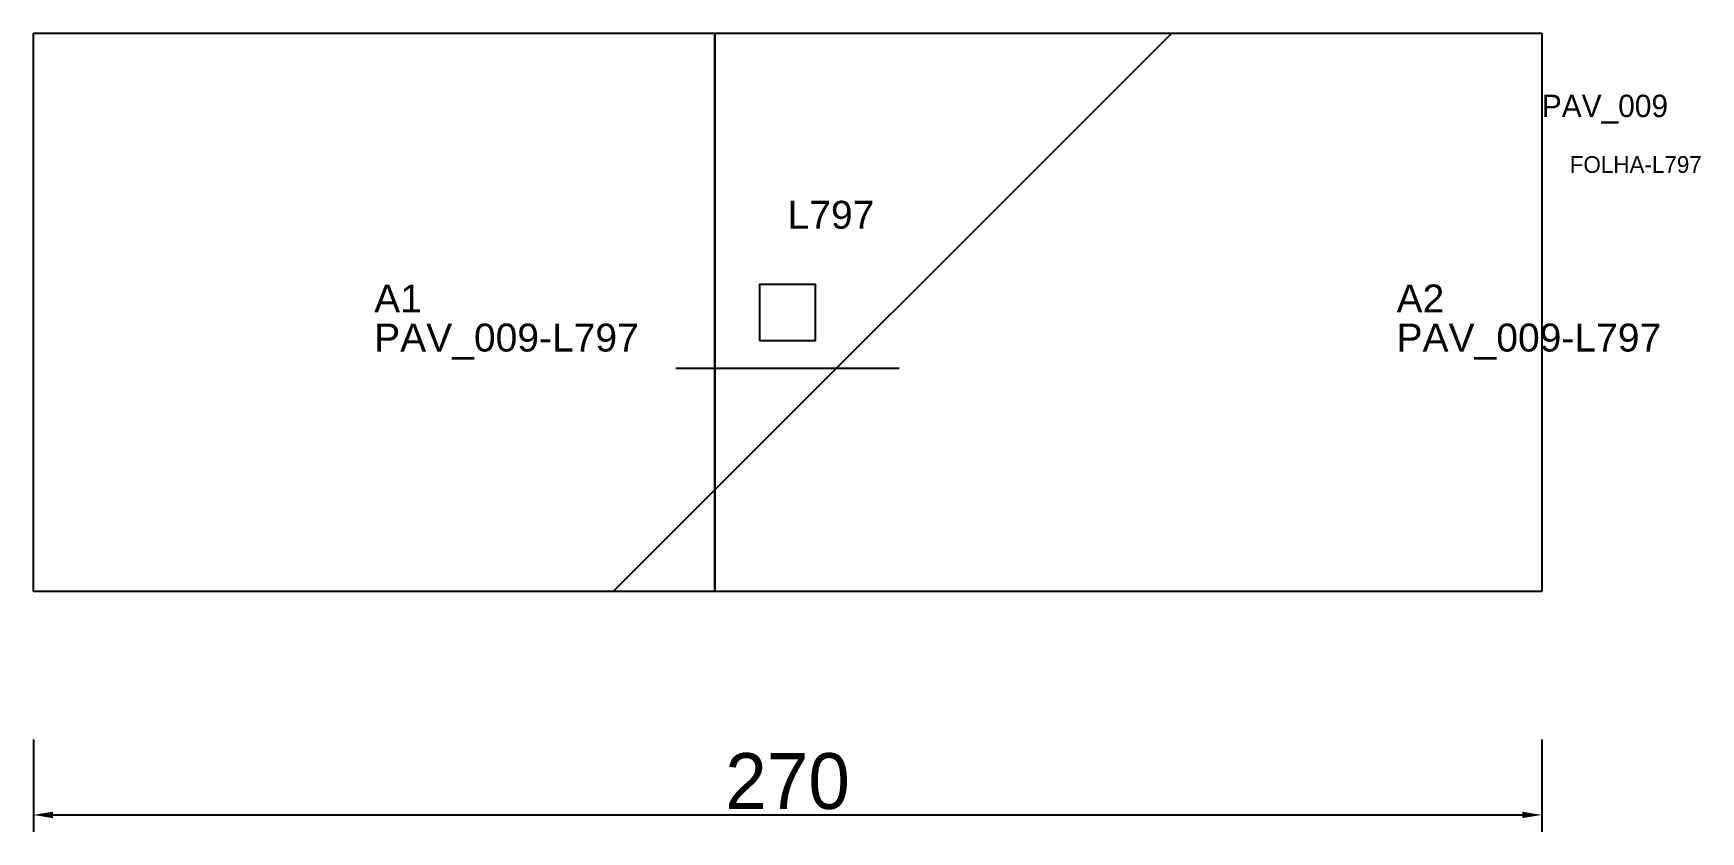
# Model space of a CAD drawing. Header units: metres. Extents: x 222 to 521, y 58 to 202.
import ezdxf

# ---------------------------------------------------------------- set-up
doc = ezdxf.new("R2010")
doc.units = ezdxf.units.M
for name, color, linetype in [('3', 3, 'CONTINUOUS'), ('AUX00', 7, 'CONTINUOUS'), ('COTA', 241, 'CONTINUOUS'), ('FOLHA', 255, 'CONTINUOUS'), ('Hachura', 251, 'CONTINUOUS'), ('NOMENCLATURA', 7, 'CONTINUOUS'), ('Nível', 160, 'CONTINUOUS'), ('Painéis', 200, 'CONTINUOUS'), ('Pilares', 5, 'CONTINUOUS'), ('SARR_2.2x7', 40, 'CONTINUOUS')]:
    doc.layers.add(name, color=color, linetype=linetype)
doc.styles.add('ARIAL', font='Arial.ttf')
doc.styles.add('STR_STANDARD', font='arial.ttf')
doc.dimstyles.new('EZ DXF', dxfattribs={"dimtxt": 10, "dimasz": 3.5, "dimexe": 3, "dimexo": 1.5, "dimgap": 1, "dimtad": 1, "dimdec": 1, "dimdsep": 46, "dimcen": 2.5, "dimazin": 3, "dimtfac": 1, "dimtmove": 0, "dimatfit": 3})

msp = doc.modelspace()

# ---------------------------------------------------------------- hatches: boundary and pattern name
at = {"layer": 'Hachura'}
h = msp.add_hatch(dxfattribs=at)
h.set_pattern_fill('ANSI31', scale=50)
h.paths.add_polyline_path([(492.2, 201.5), (492.2, 184), (492.2, 101.5), (222.2, 101.5), (222.2, 201.5)])
h = msp.add_hatch(dxfattribs=at)
h.set_pattern_fill('ANSI31', scale=50)
h.paths.add_polyline_path([(492.2, 201.5), (492.2, 184), (492.2, 101.5), (222.2, 101.5), (222.2, 201.5)])

# ---------------------------------------------------------------- linework, layer by layer
at = {"layer": '3'}
msp.add_lwpolyline([(344.2, 101.5), (344.2, 201.5)], close=True, dxfattribs=at)
msp.add_lwpolyline([(344.2, 101.5), (344.2, 201.5)], close=True, dxfattribs=at)
at = {"layer": 'Painéis', "color": 200}
for p, q in [((222.2, 101.5), (222.2, 201.5)), ((222.2, 201.5), (492.2, 201.5)), ((222.2, 101.5), (222.2, 201.5)), ((222.2, 201.5), (492.2, 201.5)), ((492.2, 201.5), (492.2, 184)), ((492.2, 201.5), (492.2, 184)), ((492.2, 184), (492.2, 101.5)), ((492.2, 184), (492.2, 101.5)), ((492.2, 101.5), (222.2, 101.5)), ((492.2, 101.5), (222.2, 101.5))]:
    msp.add_line(p, q, dxfattribs=at)
at = {"layer": 'Pilares'}
msp.add_lwpolyline([(352.2, 146.5), (362.2, 146.5), (362.2, 156.5), (352.2, 156.5)], close=True, dxfattribs=at)
msp.add_lwpolyline([(352.2, 146.5), (362.2, 146.5), (362.2, 156.5), (352.2, 156.5)], close=True, dxfattribs=at)
at = {"layer": 'SARR_2.2x7'}
msp.add_line((337.2, 141.5), (377.2, 141.5), dxfattribs=at)
msp.add_line((337.2, 141.5), (377.2, 141.5), dxfattribs=at)

# ---------------------------------------------------------------- texts
at = {"layer": '3', "style": 'STR_STANDARD'}
for s, p in [('A1', (283.2, 151.5)), ('A1', (283.2, 151.5)), ('A2', (466.2, 151.5)), ('A2', (466.2, 151.5))]:
    msp.add_text(s, height=5, dxfattribs=at).set_placement(p)
at = {"layer": 'AUX00', "style": 'STR_STANDARD'}
for p in [(283.2, 144.5), (283.2, 144.5), (466.2, 144.5), (466.2, 144.5)]:
    msp.add_text('PAV_009-L797', height=5, dxfattribs=at).set_placement(p)
at = {"layer": 'FOLHA'}
msp.add_text('FOLHA-L797', height=3, dxfattribs=at).set_placement((497.2, 176.5))
msp.add_text('FOLHA-L797', height=3, dxfattribs=at).set_placement((497.2, 176.5))
at = {"layer": 'NOMENCLATURA', "insert": (357.2, 171.5), "char_height": 5, "attachment_point": 1, "style": 'ARIAL'}
msp.add_mtext('L797', dxfattribs=at)
msp.add_mtext('L797', dxfattribs=at)
at = {"layer": 'Nível'}
msp.add_text('PAV_009', height=4, dxfattribs=at).set_placement((492.2, 186.5))
msp.add_text('PAV_009', height=4, dxfattribs=at).set_placement((492.2, 186.5))

# ---------------------------------------------------------------- dimensions: what is measured, and where the dimension line sits
at = {"layer": 'COTA'}
msp.add_linear_dim(base=(222.2, 61.5), p1=(222.2, 76.5), p2=(492.2, 76.5), dimstyle='EZ DXF', dxfattribs=at).render()
msp.add_linear_dim(base=(222.2, 61.5), p1=(222.2, 76.5), p2=(492.2, 76.5), dimstyle='EZ DXF', dxfattribs=at).render()

doc.saveas('drawing.dxf')
